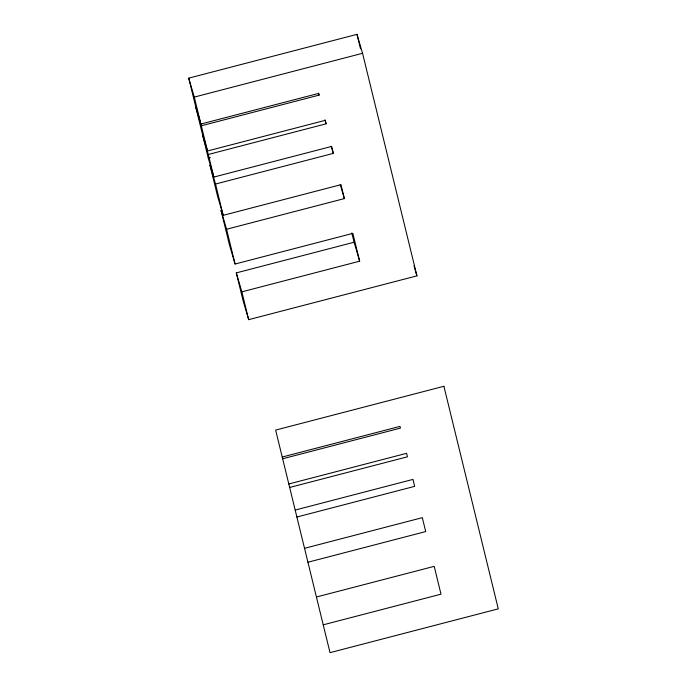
<?xml version="1.0" encoding="UTF-8"?>
<svg xmlns="http://www.w3.org/2000/svg" width="687" height="687" viewBox="0 0 687 687"><rect width="100%" height="100%" fill="white"/><g stroke="black" fill="none" stroke-linecap="round" stroke-linejoin="round"><path stroke-width="1.03" d="M359.653 261.189L352.86 233.365L235.083 264.023L229.501 245.07L221.008 210.299L226.581 229.243L344.367 198.586L340.967 184.674L223.189 215.332L217.607 196.388L209.964 165.086L215.538 184.03L333.324 153.373L331.623 146.425L213.837 177.074L208.264 158.13L202.742 135.528L208.316 154.472L326.102 123.815L325.252 120.337L207.465 150.994L201.892 132.05L195.735 106.837L201.308 125.781L319.086 95.124L318.665 93.389L200.887 124.038L195.306 105.094L188.727 78.146L356.982 34.35L362.556 53.294L416.932 275.865L248.668 319.661L243.095 300.717L236.302 272.894L354.08 242.236L359.653 261.189L241.876 291.838L236.302 272.894M188.727 78.146L194.301 97.09L362.556 53.294M208.264 158.13L210.334 157.589M282.228 457.027L400.014 426.378L400.435 428.113L282.658 458.77M288.815 483.983L406.592 453.326L407.443 456.803L289.665 487.461M295.187 510.063L412.964 479.406L414.665 486.362L296.887 517.019M304.53 548.32L422.316 517.663L425.708 531.575L307.931 562.232M316.424 597.003L434.21 566.354L441.002 594.178L323.225 624.827M413.995 265.895L416.932 275.865M318.502 93.131L319.086 95.124M324.925 119.83L326.102 123.815M331.263 146.4L333.324 153.373M340.254 184.623L344.367 198.586M356.982 34.35L360.538 48.914M351.813 232.962L354.08 242.236M194.301 97.09L200.887 124.038M201.308 125.781L207.465 150.994M208.316 154.472L213.837 177.074M215.538 184.03L223.189 215.332M226.581 229.243L235.083 264.023M241.876 291.838L248.668 319.661M443.905 386.283L275.642 430.079L330.018 652.65L498.273 608.854L443.905 386.283"/></g></svg>
